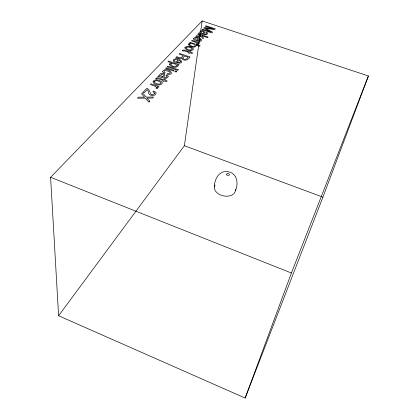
<?xml version="1.0" encoding="UTF-8"?>
<svg xmlns="http://www.w3.org/2000/svg" width="419" height="419" viewBox="0 0 419 419"><rect width="100%" height="100%" fill="white"/><g stroke="black" fill="none" stroke-linecap="round" stroke-linejoin="round"><path stroke-width="0.63" d="M58.597 315.764L50.594 177.295L202.147 20.95L368.406 75.965L322.918 197.155L245.162 398.05L58.597 315.764L184.381 145.718L200.397 33.232M200.675 31.294L202.147 20.95M214.392 186.754C214.319 179.081 219.446 169.915 228.292 171.748C237.185 173.366 238.762 183.58 235.394 190.692M245.162 398.05L291.409 273.02L368.406 75.965M184.381 145.718L322.918 197.155M50.594 177.295L291.409 273.02M235.405 189.425A10.69 7.202 12.2 0 1 223.332 195.851A10.69 7.202 12.2 0 1 215.067 184.994M203.1 33.305L203.1 33.63L201.665 33.117L201.02 32.017C201.775 30.597 204.708 31.865 203.1 33.305M182.888 57.995L182.883 58.419C184.386 60.216 187.267 59.315 188.094 57.204L184.596 56.005L182.888 57.995M169.381 64.233C170.397 66.993 175.891 68.559 177.97 66.097L177.541 64.945L178.552 65.296L179.112 64.683L168.532 61.017L167.94 61.635L171.811 62.981L170.151 63.316L169.381 64.233M168.16 76.143L168.129 76.787C165.557 80.72 160.922 76.232 157.79 76.583L158.497 75.818L159.885 75.886C158.262 72.812 164.505 72.393 164.882 75.069L163.887 77.059L164.499 77.489L165.704 77.588L166.652 76.996L166.903 76.274L166.013 75.577L166.584 74.959L168.16 76.143M162.75 71.319L162.724 71.659A2.959 1.597 7.6 0 0 163.4 72.686L164.562 73.346L165.159 72.707L164.107 71.9L164.499 70.853A1.776 0.958 7.6 0 1 165.741 70.586L168.951 71.44L170.292 72.555L169.622 73.555L167.569 73.55L166.977 74.194C177.677 75.682 166.181 65.793 162.75 71.319M200.078 31.635L200.429 32.771L199.219 32.698L198.664 33.295C201.403 33.033 205.389 36.788 207.672 33.64L207.489 32.865L206.761 32.378L206.185 32.148L205.734 32.635C208.903 34.374 201.607 35.217 204.708 32.205C204.116 30.582 201.047 30.11 200.078 31.635M162.902 76.483L162.865 76.892C158.906 76.944 161.446 72.204 163.593 74.964L162.902 76.483M193.588 38.511L193.73 39.37L194.641 40.156L195.018 40.344L195.521 39.805C193.154 38.412 197.035 37.207 198.145 38.328L195.924 40.711C207.426 43.765 198.381 33.803 193.588 38.511M186.088 47.855L186.057 48.133C187.324 49.568 190.556 50.945 192.112 49.243A1.844 0.938 9 0 0 191.782 48.447C190.257 47.546 187.503 46.153 186.088 47.855M189.477 44.325L189.451 44.561C190.566 46.022 194.097 47.405 195.301 45.566C194.332 43.869 190.985 42.885 189.477 44.325M196.391 45.765C194.856 48.536 189.608 46.76 188.231 44.466L188.953 43.45L190.593 43.183L189.671 42.869L190.153 42.356L200.109 45.729L199.612 46.279L196.003 45.053L196.391 45.765M173.209 60.085L173.314 61.043L174.257 61.912L174.644 62.122L175.215 61.509C172.759 59.964 176.897 58.613 178.112 59.828L175.603 62.52C187.864 65.82 178.515 54.758 173.209 60.085M170.732 64.201C171.287 66.249 175.461 67.396 176.907 65.668L176.886 65.333C175.498 63.908 172.382 62.578 170.732 64.201M154.705 93.186C149.583 98.675 150.871 88.613 146.687 88.399L142.968 92.337L144.262 92.803L147.216 89.656C149.284 90.897 147.661 94.621 150.615 95.123C152.547 95.867 155.679 95.637 156.177 93.212L155.585 92.138L153.527 91.033L152.851 91.766L154.276 92.499L154.705 93.186M154.281 81.658L154.223 81.988C155.496 83.727 159.21 85.183 160.875 83.192A2.027 1.121 7.2 0 0 160.577 82.255C158.932 81.134 155.816 79.689 154.281 81.658M200.539 39.884L199.732 40.653L197.407 40.47L199.083 38.663L200.539 39.884M180.599 61.535L179.699 62.415L177.211 62.232L179.102 60.195L180.599 61.535M197.03 43.377C196.034 44.163 198.114 44.938 198.271 43.88L197.538 42.853L198.784 43.277L199.266 42.748L192.075 40.318L191.556 40.868L196.364 42.57L197.03 43.377M184.968 47.572L184.868 47.986C186.24 50.521 191.143 51.888 193.253 49.515A3.326 1.692 9 0 0 192.986 48.342C190.949 46.692 186.979 45.236 184.968 47.572M156.402 87.466L155.878 88.215L157.308 88.728L157.774 88.063L157.046 86.801L158.429 87.299L159.047 86.628L151.044 83.779L150.384 84.481L155.727 86.476L156.402 87.466M153.061 81.349C153.171 84.863 160.006 86.34 162.122 83.496A3.661 2.022 7.1 0 0 161.923 82.108C159.754 80.076 155.224 78.641 153.061 81.349M182.249 50.605L183.119 51.176L183.862 50.741L189.027 52.464L188.513 53.024L189.529 53.37L190.043 52.81L192.106 53.517L192.646 52.925L190.587 52.218L191.017 51.747L190.006 51.401L189.571 51.872C187.372 51.898 184.281 48.625 182.249 50.605M155.957 78.442L155.826 78.72L156.874 79.086L157.712 78.573L163.242 80.479L162.645 81.129L163.729 81.516L164.327 80.862L166.537 81.647L167.165 80.956L164.96 80.176L165.463 79.626L164.379 79.243L163.876 79.793C161.509 79.778 158.131 76.179 155.957 78.442M149.787 101.189L148.881 102.189L145.246 98.13L137.448 98.187L138.417 97.161L144.586 97.192L141.533 93.856L142.455 92.882L146.194 97.103L153.543 97.046L152.61 98.077L146.875 98.072L149.787 101.189M176.802 71.392L176.205 72.052L174.728 71.534L175.331 70.874L176.802 71.392M178.269 69.774L177.682 70.418L167.134 66.741L167.736 66.102L178.269 69.774M189.891 56.953C188.691 60.184 183.506 61.666 181.731 58.367L180.055 58.513L175.849 57.508L176.624 56.685L180.102 57.675L181.291 57.654L183.443 55.607L179.065 54.103L179.683 53.449L189.891 56.953M207.918 37.066L207.452 37.579L201.806 35.688L203.55 38.077L202.916 38.768L201.387 36.642L195.736 36.443L196.38 35.756L200.884 35.966L200.392 35.212L197.737 34.321L198.218 33.813L207.918 37.066M212.428 32.09L211.689 32.907L202.094 29.707L202.607 29.168L210.673 31.87L203.723 27.984L204.247 27.424L213.381 28.901L205.357 26.25L205.86 25.716L215.35 28.869L214.617 29.676L205.451 28.199L212.428 32.09M173.895 70.376L173.293 71.031L165.615 68.349L166.228 67.7L173.895 70.376M226.894 174.906A1.425 0.932 12.2 0 0 229.303 174.927A1.425 0.932 12.2 0 0 227.758 173.476A1.425 0.932 12.2 0 0 226.894 174.906"/></g></svg>
